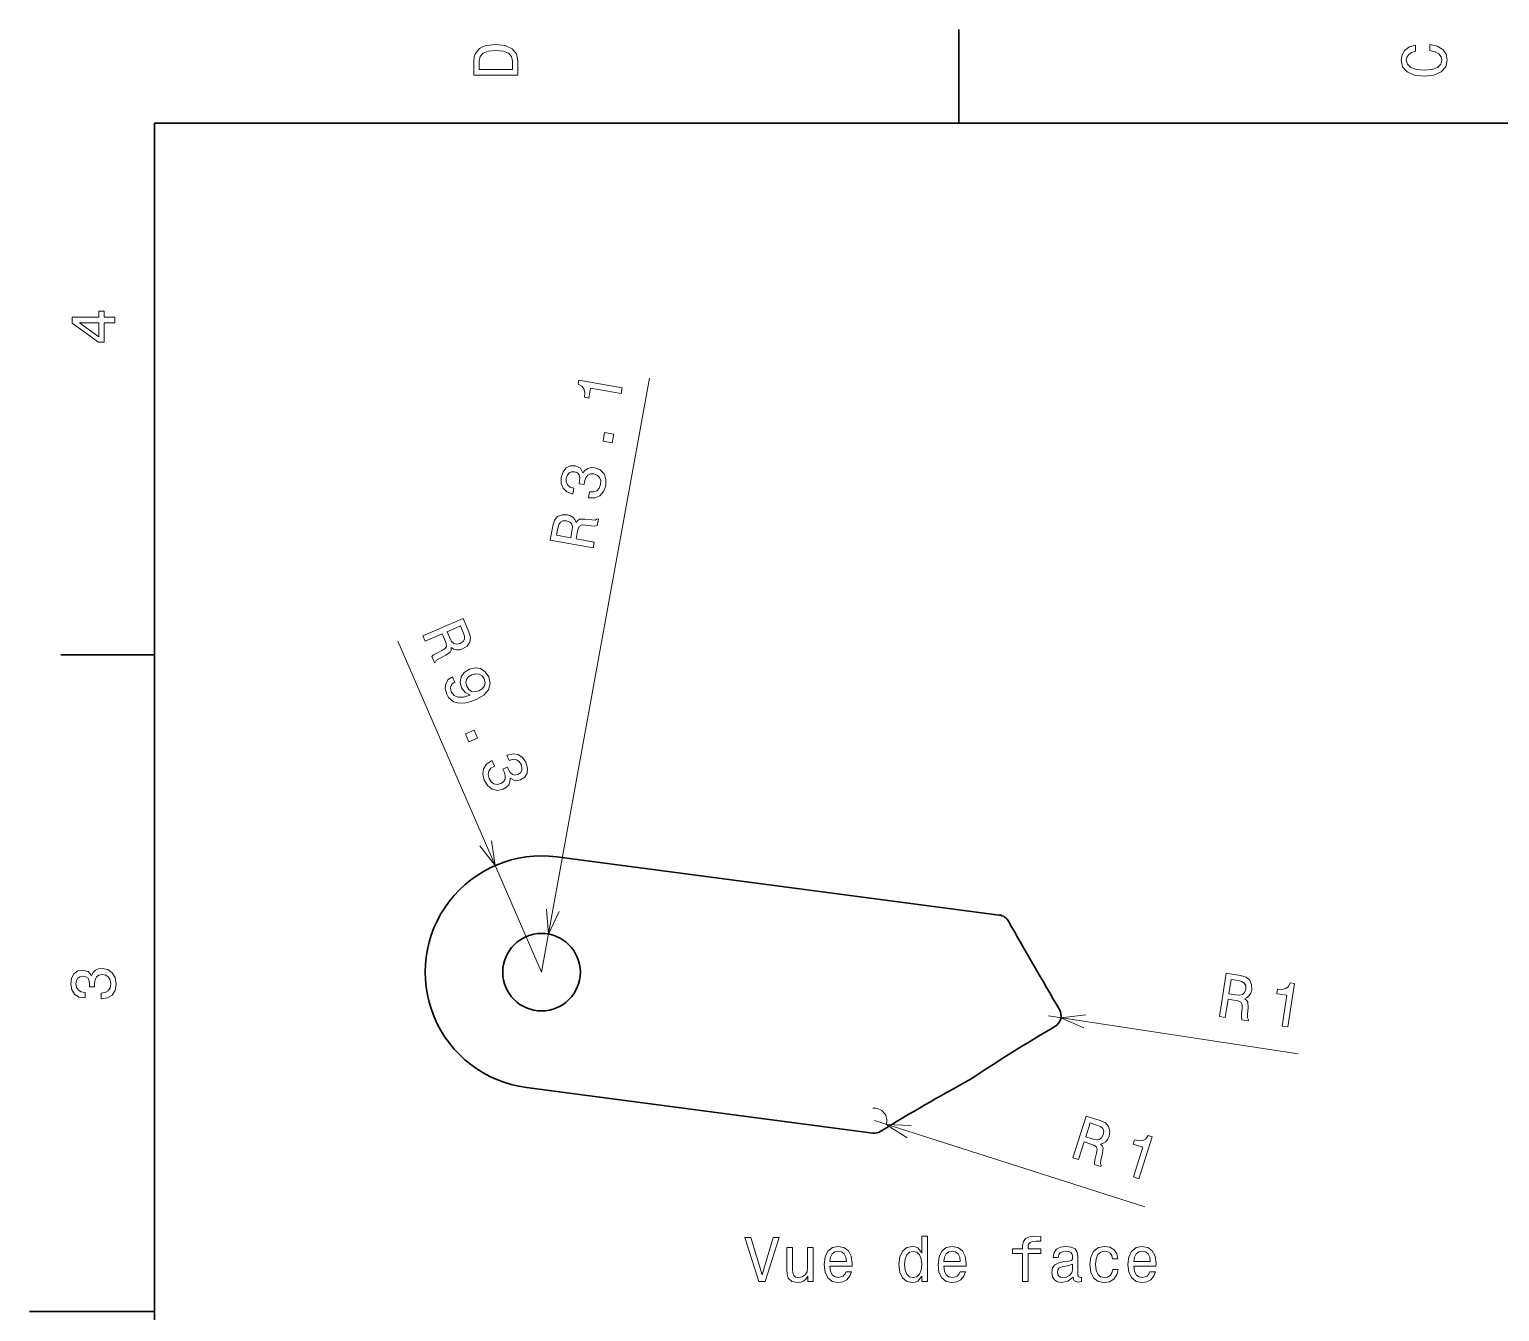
# Model space of a CAD drawing. Extents: x 0 to 297, y 0 to 210.
# Drawn here: x 0 to 117.5, y 105 to 207.5 of the extents above; entities that cross this region are included whole.
import ezdxf

# ---------------------------------------------------------------- set-up
doc = ezdxf.new("R2010")
doc.units = 0

msp = doc.modelspace()

# ---------------------------------------------------------------- linework, layer by layer
at = {"color": 7, "lineweight": 35, "ltscale": 0.1875}
for p, q in [((74.300003, 200), (74.300003, 207.5)), ((10, 157.5), (2.5, 157.5))]:
    msp.add_line(p, q, dxfattribs=at)
at = {"color": 7, "lineweight": 35}
for p, q in [((287, 200), (10, 200)), ((10, 200), (10, 10)), ((42.148071, 141.341553), (77.519409, 136.692841)), ((39.724365, 122.900146), (67.407104, 119.261902))]:
    msp.add_line(p, q, dxfattribs=at)
at = {"color": 7, "lineweight": 13}
for p, q in [((40.936279, 132.12085), (49.560913, 179.607849)), ((40.936279, 132.12085), (29.456543, 158.582123)), ((81.463989, 128.635834), (101.421875, 125.593231)), ((67.537476, 120.253387), (89.164551, 113.35318))]:
    msp.add_line(p, q, dxfattribs=at)
at = {"color": 7, "lineweight": 35, "ltscale": 0.25}
msp.add_line((10, 105), (0, 105), dxfattribs=at)
at = {"color": 7, "lineweight": 13}
for points in [[(35.533215, 204.994965), (35.533215, 203.829971), (39.033215, 203.829971), (39.033215, 204.994965), (38.922264, 205.544678), (38.584366, 205.953171), (38.034657, 206.205338), (37.283215, 206.296112), (36.516644, 206.215424), (36.21405, 206.114563), (35.971977, 205.973343), (35.644165, 205.56485), (35.563473, 205.297562)], [(35.951801, 204.959656), (36.027451, 205.342941), (36.259438, 205.605194), (36.672985, 205.761536), (37.283215, 205.811966), (37.873272, 205.756485), (38.286816, 205.600143), (38.533936, 205.332855), (38.614628, 204.959656), (38.614628, 204.298996), (35.951801, 204.298996)], [(111.93206, 205.817017), (112.35569, 205.716141), (112.658287, 205.549713), (112.844887, 205.317734), (112.905403, 205.045395), (112.814629, 204.71759), (112.54229, 204.460388), (112.098488, 204.28891), (111.483215, 204.233429), (110.872986, 204.28891), (110.424141, 204.455338), (110.151802, 204.71254), (110.055984, 205.045395), (110.106415, 205.287476), (110.247627, 205.494247), (110.474571, 205.655624), (110.787247, 205.766571), (110.787247, 206.245682), (110.308144, 206.094391), (109.94503, 205.832138), (109.718086, 205.474075), (109.637398, 205.045395), (109.763474, 204.510818), (110.116501, 204.10231), (110.696472, 203.840057), (111.483215, 203.749283), (112.269958, 203.840057), (112.84993, 204.10231), (113.208, 204.510818), (113.329041, 205.045395), (113.233215, 205.51442), (112.965927, 205.892654), (112.527161, 206.159943), (111.93206, 206.301163)], [(6.833213, 184.02739), (6.833213, 184.481277), (5.965778, 184.481277), (5.965778, 184.98056), (5.56232, 184.98056), (5.56232, 184.481277), (3.408862, 184.481277), (3.408862, 184.022339), (5.521974, 182.489197), (5.965778, 182.489197), (5.965778, 184.02739)], [(5.56232, 182.912827), (3.993876, 184.02739), (5.56232, 184.02739)], [(47.305542, 178.382355), (47.387573, 178.833893), (43.919067, 179.463837), (43.857788, 179.126434), (44.144287, 178.982147), (44.315308, 178.766541), (44.384766, 178.472015), (44.356079, 178.087677), (44.708374, 178.023712), (44.85437, 178.827545)], [(46.592041, 174.4534), (46.716431, 175.138184), (45.977051, 175.272461), (45.852661, 174.587708)], [(44.677734, 170.065948), (44.712524, 170.059631), (45.203247, 170.052521), (45.602905, 170.220856), (45.897827, 170.54657), (46.070557, 171.017548), (46.079834, 171.54892), (45.931885, 171.975616), (45.629517, 172.286804), (45.199219, 172.457214), (44.899292, 172.470703), (44.641235, 172.404785), (44.425171, 172.259491), (44.247925, 172.045654), (44.038574, 172.41687), (43.632568, 172.60849), (43.232056, 172.60434), (42.900513, 172.444153), (42.653809, 172.130157), (42.502808, 171.665527), (42.501099, 171.204498), (42.657227, 170.822479), (42.963989, 170.536102), (43.411987, 170.377869), (43.446655, 170.371552), (43.526978, 170.813171), (43.216553, 170.910553), (43.011719, 171.081024), (42.910645, 171.314667), (42.914185, 171.616425), (43.000732, 171.867249), (43.13916, 172.036865), (43.328613, 172.120361), (43.565063, 172.123566), (43.800049, 172.03476), (43.942139, 171.885925), (44.00354, 171.659485), (43.981934, 171.371246), (43.941895, 171.178619), (44.333862, 171.107422), (44.368042, 171.352356), (44.469482, 171.65686), (44.630981, 171.868469), (44.849731, 171.97226), (45.111816, 171.975891), (45.389648, 171.869049), (45.576904, 171.686401), (45.669434, 171.433807), (45.659058, 171.123016), (45.552734, 170.819427), (45.362427, 170.618195), (45.098145, 170.517548), (44.76062, 170.522461)], [(45.064453, 166.042328), (45.148193, 166.503784), (43.694336, 166.767853), (43.780029, 167.239227), (43.85791, 167.583862), (43.967041, 167.789581), (44.152466, 167.878937), (44.454224, 167.875397), (44.905273, 167.819092), (45.203491, 167.795685), (45.387939, 167.8237), (45.482544, 168.344696), (45.388306, 168.361816), (45.228638, 168.272949), (44.963379, 168.28009), (44.401367, 168.346313), (43.974243, 168.336761), (43.824463, 168.246063), (43.697754, 168.084534), (43.609741, 168.305542), (43.461304, 168.476044), (43.259155, 168.605011), (43.001587, 168.682556), (42.572144, 168.688782), (42.223511, 168.547058), (41.975464, 168.253815), (41.829834, 167.81897), (41.620728, 166.667755)], [(42.228149, 167.613342), (42.312988, 167.910614), (42.445923, 168.106873), (42.643921, 168.20929), (42.925049, 168.204376), (43.203735, 168.102509), (43.353149, 167.936981), (43.401001, 167.692505), (43.369019, 167.375397), (43.272583, 166.844452), (42.126343, 167.052612)], [(31.447876, 159.017242), (31.634521, 158.586975), (32.990112, 159.175049), (33.180786, 158.735535), (33.307373, 158.40564), (33.330933, 158.173981), (33.22644, 157.996704), (32.973511, 157.832031), (32.567139, 157.628235), (32.306274, 157.482056), (32.168335, 157.356293), (32.37915, 156.870483), (32.467041, 156.90863), (32.550415, 157.071228), (32.774902, 157.212616), (33.279053, 157.469818), (33.629028, 157.715057), (33.703125, 157.873657), (33.71875, 158.078339), (33.914673, 157.943481), (34.132813, 157.884186), (34.372559, 157.889221), (34.629761, 157.967834), (34.990356, 158.201202), (35.201538, 158.512726), (35.244873, 158.894348), (35.12439, 159.336823), (34.658691, 160.410217)], [(34.678955, 159.28653), (34.77356, 158.992249), (34.771973, 158.755157), (34.664185, 158.559998), (34.427856, 158.407959), (34.139404, 158.33783), (33.92334, 158.392487), (33.747681, 158.569183), (33.598145, 158.850616), (33.383301, 159.345673), (34.452026, 159.809326)], [(33.815796, 155.738525), (33.480347, 155.510559), (33.284546, 155.189178), (33.245117, 154.798279), (33.361084, 154.35379), (33.511841, 154.094879), (33.701538, 153.885803), (33.935303, 153.739807), (34.215088, 153.652313), (34.529785, 153.623932), (34.88855, 153.65863), (35.275513, 153.755035), (35.701904, 153.912537), (36.32019, 154.2742), (36.698364, 154.707642), (36.828613, 155.192963), (36.715698, 155.732178), (36.435669, 156.149445), (36.065063, 156.395477), (35.626343, 156.469025), (35.16394, 156.356384), (34.751953, 156.089661), (34.508545, 155.725708), (34.436157, 155.309509), (34.54541, 154.867615), (34.822021, 154.470856), (35.23291, 154.258789), (34.687256, 154.110016), (34.257446, 154.099518), (33.94165, 154.231873), (33.737793, 154.511749), (33.665771, 154.766388), (33.691284, 154.986359), (33.803101, 155.172272), (34.000488, 155.312866)], [(35.363281, 155.909607), (35.670166, 155.987793), (35.953125, 155.956604), (36.184814, 155.815247), (36.35022, 155.573608), (36.417725, 155.278564), (36.364624, 155.008148), (36.19873, 154.782257), (35.93396, 154.606903), (35.620361, 154.531342), (35.34668, 154.566559), (35.120239, 154.721191), (34.951538, 154.983337), (34.887451, 155.257874), (34.935303, 155.515015), (35.091919, 155.736877)], [(34.85022, 151.174744), (35.127197, 150.536255), (35.816528, 150.835327), (35.539551, 151.473816)], [(36.978394, 149.031555), (36.946045, 149.017517), (36.533936, 148.750793), (36.295166, 148.388824), (36.230957, 147.954132), (36.348999, 147.466614), (36.636353, 147.019562), (36.99646, 146.747009), (37.420654, 146.656189), (37.873169, 146.75354), (38.130127, 146.908966), (38.308105, 147.107117), (38.406982, 147.347931), (38.435547, 147.624207), (38.815918, 147.431854), (39.259888, 147.498047), (39.590698, 147.72403), (39.777344, 148.041382), (39.807983, 148.439514), (39.675537, 148.90976), (39.420776, 149.294037), (39.078735, 149.524963), (38.664551, 149.592651), (38.204224, 149.475372), (38.171753, 149.461334), (38.350464, 149.049561), (38.662598, 149.141022), (38.927612, 149.113068), (39.141479, 148.974945), (39.306152, 148.722046), (39.373535, 148.465393), (39.352661, 148.247437), (39.241455, 148.072784), (39.046753, 147.938812), (38.802002, 147.882111), (38.601074, 147.92691), (38.424316, 148.081085), (38.282104, 148.332764), (38.208496, 148.515198), (37.842896, 148.356628), (37.950562, 148.133942), (38.0354, 147.824402), (38.018677, 147.558777), (37.894409, 147.350952), (37.678589, 147.202332), (37.388062, 147.13681), (37.130981, 147.184662), (36.913696, 147.343292), (36.749634, 147.607452), (36.669434, 147.919006), (36.715942, 148.192047), (36.879761, 148.422546), (37.163086, 148.605927)], [(5.73379, 129.979111), (5.769093, 129.979111), (6.253242, 130.059799), (6.616354, 130.296829), (6.848343, 130.670029), (6.934078, 131.164276), (6.848343, 131.688766), (6.626441, 132.082138), (6.273415, 132.334305), (5.819525, 132.425079), (5.521974, 132.384735), (5.279899, 132.273788), (5.0933, 132.092224), (4.957133, 131.850143), (4.684798, 132.177963), (4.251081, 132.293961), (3.857709, 132.218307), (3.560158, 132.00145), (3.373559, 131.648422), (3.307997, 131.164276), (3.388689, 130.710388), (3.610591, 130.362396), (3.963617, 130.135452), (4.432637, 130.059799), (4.46794, 130.059799), (4.46794, 130.508652), (4.145173, 130.548996), (3.913184, 130.680115), (3.771974, 130.891937), (3.721542, 131.189484), (3.761888, 131.451736), (3.867795, 131.643372), (4.039265, 131.759369), (4.271254, 131.804764), (4.518372, 131.759369), (4.684798, 131.638336), (4.785663, 131.426514), (4.815922, 131.139053), (4.810879, 130.942368), (5.209294, 130.942368), (5.199208, 131.189484), (5.244596, 131.507217), (5.365634, 131.744247), (5.56232, 131.885452), (5.819525, 131.935883), (6.112032, 131.880417), (6.328891, 131.734161), (6.465058, 131.502167), (6.510447, 131.194534), (6.460014, 130.876801), (6.308718, 130.644821), (6.066643, 130.498566), (5.73379, 130.443085)], [(95.12085, 128.576935), (95.584473, 128.506256), (95.807129, 129.967041), (96.280762, 129.894836), (96.627563, 129.826691), (96.836304, 129.72345), (96.930786, 129.54068), (96.935791, 129.238922), (96.892334, 128.786407), (96.877441, 128.487701), (96.910645, 128.304077), (97.434082, 128.224274), (97.448608, 128.319), (97.355225, 128.476074), (97.354858, 128.741425), (97.405029, 129.305115), (97.383423, 129.731842), (97.288452, 129.878967), (97.123413, 130.001038), (97.341919, 130.095276), (97.508057, 130.248505), (97.631226, 130.454193), (97.701416, 130.713867), (97.695435, 131.143311), (97.543945, 131.487793), (97.243774, 131.727417), (96.804932, 131.860626), (95.648315, 132.036957)], [(96.610718, 131.456635), (96.910278, 131.380341), (97.110229, 131.25293), (97.218262, 131.057922), (97.221313, 130.776855), (97.127319, 130.4953), (96.966187, 130.341309), (96.723145, 130.28656), (96.405273, 130.309509), (95.871826, 130.390839), (96.047363, 131.542511)], [(100.132813, 127.812866), (100.586548, 127.743683), (101.117798, 131.228638), (100.778809, 131.280334), (100.6427, 130.989899), (100.432007, 130.812836), (100.139648, 130.734985), (99.754639, 130.752869), (99.700684, 130.398895), (100.508301, 130.275757)], [(83.40979, 117.288605), (83.856567, 117.146057), (84.305786, 118.553802), (84.762207, 118.408173), (85.093872, 118.286438), (85.283813, 118.151733), (85.348633, 117.95639), (85.306152, 117.657593), (85.192261, 117.217499), (85.130615, 116.924835), (85.134644, 116.738281), (85.63916, 116.577332), (85.668213, 116.66861), (85.600708, 116.838409), (85.641968, 117.100494), (85.780029, 117.649353), (85.825562, 118.074188), (85.754883, 118.234375), (85.611084, 118.380829), (85.841553, 118.439636), (86.029785, 118.56488), (86.183716, 118.748688), (86.293823, 118.994141), (86.355225, 119.419189), (86.259644, 119.783203), (86.000854, 120.066956), (85.588257, 120.267365), (84.473633, 120.623016)], [(85.33313, 119.898834), (85.616943, 119.776489), (85.794434, 119.619293), (85.870483, 119.409729), (85.829468, 119.131683), (85.692505, 118.868347), (85.509155, 118.741577), (85.260498, 118.725616), (84.950195, 118.798157), (84.436035, 118.962189), (84.790161, 120.072052)], [(88.239746, 115.747559), (88.67688, 115.608063), (89.748413, 118.966461), (89.421753, 119.070709), (89.241699, 118.805237), (89.005981, 118.663422), (88.704834, 118.632416), (88.327515, 118.71048), (88.218628, 118.369354), (88.996948, 118.121033)], [(59.445705, 110.901802), (58.568184, 107.921257), (57.665443, 110.901802), (57.186337, 110.901802), (58.316021, 107.396759), (58.820343, 107.396759), (59.924812, 110.901802)], [(71.332596, 107.815346), (71.332596, 107.396759), (71.776398, 107.396759), (71.776398, 111.017799), (71.337631, 111.017799), (71.337631, 109.691429), (70.999741, 110.074715), (70.792969, 110.165489), (70.555939, 110.20079), (70.127258, 110.09993), (69.794411, 109.817505), (69.577545, 109.363617), (69.5019, 108.753387), (69.577545, 108.143158), (69.794411, 107.684219), (70.127258, 107.396759), (70.555939, 107.300941), (70.792969, 107.336243), (71.004784, 107.427017)], [(79.39167, 109.635956), (79.39167, 107.396759), (79.83548, 107.396759), (79.83548, 109.635956), (80.844116, 109.635956), (80.844116, 110.014191), (79.83548, 110.014191), (79.83548, 110.180618), (79.870773, 110.382347), (79.986771, 110.518517), (80.183456, 110.599205), (80.465881, 110.629471), (80.844116, 110.609299), (80.844116, 110.992584), (80.365013, 111.017799), (79.931297, 110.972404), (79.6287, 110.836243), (79.447144, 110.599205), (79.39167, 110.261314), (79.39167, 110.014191), (78.579712, 110.014191), (78.579712, 109.635956)], [(62.648155, 110.104973), (62.20435, 110.104973), (62.20435, 108.541573), (62.153915, 108.178459), (62.007664, 107.916214), (61.78072, 107.754829), (61.48317, 107.704399), (61.246136, 107.744743), (61.094841, 107.865776), (61.009106, 108.072548), (60.988934, 108.365059), (60.988934, 110.104973), (60.545128, 110.104973), (60.545128, 108.324715), (60.560257, 107.966644), (60.656078, 107.66909), (60.948586, 107.396759), (61.417606, 107.300941), (61.669769, 107.336243), (61.886627, 107.427017), (62.073227, 107.583359), (62.224522, 107.810303), (62.224522, 107.396759), (62.648155, 107.396759)], [(63.984608, 108.622261), (65.759827, 108.622261), (65.76487, 108.829033), (65.684174, 109.409004), (65.462273, 109.842728), (65.109253, 110.104973), (64.640228, 110.20079), (64.181297, 110.09993), (63.82827, 109.817505), (63.601322, 109.358574), (63.520634, 108.753387), (63.596279, 108.133072), (63.823227, 107.679176), (64.171211, 107.396759), (64.625099, 107.300941), (65.018471, 107.366501), (65.34124, 107.537971), (65.57827, 107.810303), (65.714439, 108.173416), (65.275673, 108.173416), (65.184898, 107.971687), (65.053772, 107.820389), (64.680573, 107.699356), (64.393112, 107.754829), (64.176254, 107.931343), (64.035042, 108.218803), (63.984608, 108.607132)], [(63.984608, 108.995461), (64.040085, 109.343445), (64.176254, 109.600647), (64.383026, 109.756989), (64.655357, 109.812462), (64.922653, 109.756989), (65.129425, 109.600647), (65.255501, 109.343445), (65.300888, 108.995461)], [(70.631584, 109.802376), (70.924088, 109.731773), (71.145996, 109.535088), (71.277115, 109.207275), (71.327545, 108.753387), (71.277115, 108.294456), (71.145996, 107.966644), (70.924088, 107.764915), (70.631584, 107.699356), (70.354202, 107.764915), (70.142387, 107.966644), (70.001183, 108.2995), (69.955788, 108.753387), (70.001183, 109.202232), (70.142387, 109.530045), (70.354202, 109.731773)], [(73.092682, 108.622261), (74.867897, 108.622261), (74.87294, 108.829033), (74.792244, 109.409004), (74.570343, 109.842728), (74.217316, 110.104973), (73.748299, 110.20079), (73.289368, 110.09993), (72.93634, 109.817505), (72.709396, 109.358574), (72.6287, 108.753387), (72.704353, 108.133072), (72.931297, 107.679176), (73.279282, 107.396759), (73.73317, 107.300941), (74.126541, 107.366501), (74.44931, 107.537971), (74.68634, 107.810303), (74.82251, 108.173416), (74.383743, 108.173416), (74.292969, 107.971687), (74.161842, 107.820389), (73.788643, 107.699356), (73.501183, 107.754829), (73.284317, 107.931343), (73.143112, 108.218803), (73.092682, 108.607132)], [(73.092682, 108.995461), (73.148155, 109.343445), (73.284317, 109.600647), (73.491089, 109.756989), (73.763428, 109.812462), (74.030716, 109.756989), (74.237488, 109.600647), (74.363571, 109.343445), (74.408958, 108.995461)], [(83.421211, 107.749786), (83.421211, 107.734657), (83.446426, 107.563187), (83.522072, 107.442146), (83.839798, 107.346329), (84.086914, 107.386673), (84.086914, 107.729614), (83.981003, 107.714485), (83.839798, 107.780045), (83.814583, 107.981773), (83.814583, 109.383789), (83.754059, 109.741859), (83.577545, 109.994019), (83.269913, 110.145317), (82.836197, 110.20079), (82.412567, 110.140274), (82.099884, 109.968803), (81.903198, 109.701515), (81.837631, 109.348488), (81.837631, 109.31823), (82.236053, 109.31823), (82.271355, 109.530045), (82.382301, 109.681343), (82.563858, 109.772118), (82.821068, 109.807419), (83.068184, 109.782204), (83.244698, 109.706558), (83.350601, 109.575432), (83.38591, 109.393875), (83.365738, 109.18206), (83.285042, 109.076157), (83.083313, 109.025719), (82.70507, 108.985374), (82.271355, 108.8946), (81.963715, 108.733215), (81.782158, 108.481056), (81.726685, 108.107857), (81.777115, 107.775002), (81.933456, 107.527885), (82.185616, 107.371544), (82.5336, 107.316071), (83.002625, 107.421974)], [(86.573227, 109.207275), (87.011986, 109.207275), (86.921204, 109.610733), (86.704346, 109.928459), (86.366455, 110.125145), (85.927689, 110.20079), (85.443542, 110.09993), (85.075386, 109.817505), (84.843399, 109.358574), (84.762711, 108.743301), (84.838356, 108.133072), (85.0653, 107.679176), (85.42337, 107.396759), (85.912567, 107.300941), (86.346283, 107.376587), (86.684174, 107.588402), (86.916168, 107.921257), (87.017029, 108.365059), (86.593399, 108.365059), (86.517746, 108.082642), (86.376541, 107.870819), (86.174812, 107.7397), (85.927689, 107.699356), (85.620056, 107.764915), (85.398155, 107.966644), (85.261986, 108.294456), (85.216599, 108.75843), (85.261986, 109.212318), (85.403198, 109.540131), (85.630142, 109.741859), (85.927689, 109.812462), (86.189941, 109.767075), (86.386627, 109.651085), (86.517746, 109.459442)], [(88.272797, 108.622261), (90.048004, 108.622261), (90.053055, 108.829033), (89.972359, 109.409004), (89.750458, 109.842728), (89.39743, 110.104973), (88.928413, 110.20079), (88.469482, 110.09993), (88.116455, 109.817505), (87.889511, 109.358574), (87.808815, 108.753387), (87.88446, 108.133072), (88.111404, 107.679176), (88.459396, 107.396759), (88.913284, 107.300941), (89.306656, 107.366501), (89.629425, 107.537971), (89.866455, 107.810303), (90.002625, 108.173416), (89.563858, 108.173416), (89.473083, 107.971687), (89.341957, 107.820389), (88.968758, 107.699356), (88.68129, 107.754829), (88.464432, 107.931343), (88.323227, 108.218803), (88.272797, 108.607132)], [(88.272797, 108.995461), (88.32827, 109.343445), (88.464432, 109.600647), (88.671204, 109.756989), (88.943542, 109.812462), (89.210831, 109.756989), (89.417603, 109.600647), (89.543686, 109.343445), (89.589073, 108.995461)], [(83.370773, 108.344887), (83.310257, 108.082642), (83.148872, 107.880905), (82.906799, 107.749786), (82.609253, 107.704399), (82.417603, 107.729614), (82.281441, 107.810303), (82.195709, 107.951515), (82.170486, 108.148201), (82.190659, 108.324715), (82.271355, 108.45079), (82.594116, 108.592003), (83.002625, 108.652519), (83.370773, 108.77356)]]:
    msp.add_lwpolyline(points, close=True, dxfattribs=at)
for points in [[(35.991211, 142.218811), (37.234863, 140.652557), (36.940918, 142.630829)], [(41.32605, 137.164215), (41.490234, 135.170959), (42.344727, 136.979187)], [(84.44043, 128.705688), (82.452637, 128.485107), (84.284424, 127.682251)], [(70.487915, 119.855377), (68.490112, 119.949432), (70.173218, 118.86908)]]:
    msp.add_lwpolyline(points, dxfattribs=at)
at = {"color": 7, "lineweight": 35}
msp.add_circle((40.936279, 132.12085), 3.1, dxfattribs=at)
for centre, radius, start, end in [((40.936279, 132.12085), 9.3, 82.512763, 262.512765), ((77.389038, 135.701355), 1, 29.644117, 82.512763), ((707.799805, 494.581909), 724.405414, 209.652018, 210.296255), ((81.463989, 128.635834), 1, 300.308607, 30.288815), ((150.49939, 10.509247), 135.820124, 120.302758, 123.69586), ((139.717407, 3.985779), 135.850572, 118.378475, 121.832406), ((67.537476, 120.253387), 1, 262.512765, 301.826855)]:
    msp.add_arc(centre, radius, start, end, dxfattribs=at)
at = {"color": 7, "lineweight": 13}
msp.add_arc((67.537476, 120.253387), 1, 342.304546, 96.896103, dxfattribs=at)

doc.saveas('drawing.dxf')
